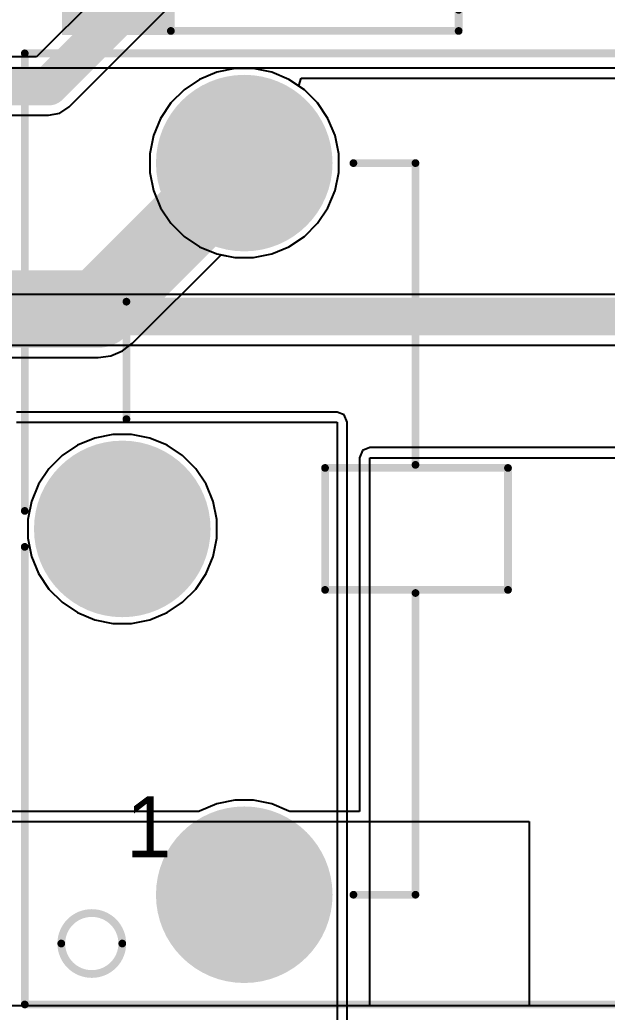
# Model space of a CAD drawing. Header units: millimetres. Extents: x -6.2 to 75.6, y -2 to 69.2.
# Drawn here: x 35.18 to 44.81, y 13.79 to 30.07 of the extents above; entities that cross this region are included whole.
import ezdxf

# ---------------------------------------------------------------- set-up
doc = ezdxf.new("R2010")
doc.units = ezdxf.units.MM
for name, color, linetype in [('BottomLayer', 5, 'Continuous'), ('BottomSolder', 6, 'Continuous'), ('MultiLayer', 9, 'Continuous'), ('PadHoleLayer', 156, 'Continuous'), ('TopLayer', 1, 'Continuous'), ('TopOverlay', 2, 'Continuous'), ('TopPaste', 8, 'Continuous'), ('TopSolder', 216, 'Continuous')]:
    doc.layers.add(name, color=color, linetype=linetype)

# ---------------------------------------------------------------- blocks, each defined once
blk = doc.blocks.new('SRD_12VDC_SL_C_2')
at = {"layer": 'BottomLayer'}
h = blk.add_hatch(color=5, dxfattribs=at)
edge = h.paths.add_edge_path()
edge.add_arc((-5.100066, 5.999988), 1.397, 0, 360)
h = blk.add_hatch(color=5, dxfattribs=at)
edge = h.paths.add_edge_path()
edge.add_arc((-7.100061999999999, 0), 1.397, 0, 360)
h = blk.add_hatch(color=5, dxfattribs=at)
edge = h.paths.add_edge_path()
edge.add_arc((-5.100066, -5.999988), 1.397, 0, 360)
at = {"layer": 'BottomSolder'}
h = blk.add_hatch(color=6, dxfattribs=at)
edge = h.paths.add_edge_path()
edge.add_arc((-5.100066, 5.999988), 1.4478, 0, 360)
h = blk.add_hatch(color=6, dxfattribs=at)
edge = h.paths.add_edge_path()
edge.add_arc((-7.100061999999999, 0), 1.4478, 0, 360)
h = blk.add_hatch(color=6, dxfattribs=at)
edge = h.paths.add_edge_path()
edge.add_arc((-5.100066, -5.999988), 1.4478, 0, 360)
at = {"layer": 'MultiLayer'}
h = blk.add_hatch(color=9, dxfattribs=at)
edge = h.paths.add_edge_path()
edge.add_arc((-5.100066, 5.999988), 1.397, 0, 360)
h = blk.add_hatch(color=9, dxfattribs=at)
edge = h.paths.add_edge_path()
edge.add_arc((-7.100061999999999, 0), 1.397, 0, 360)
h = blk.add_hatch(color=9, dxfattribs=at)
edge = h.paths.add_edge_path()
edge.add_arc((-5.100066, -5.999988), 1.397, 0, 360)
at = {"layer": 'PadHoleLayer'}
h = blk.add_hatch(color=156, dxfattribs=at)
edge = h.paths.add_edge_path()
edge.add_arc((-5.099989799999999, 5.999988), 0.7619999999999999, 0, 360)
h = blk.add_hatch(color=156, dxfattribs=at)
edge = h.paths.add_edge_path()
edge.add_arc((-7.1000112, 0), 0.7619999999999999, 0, 360)
h = blk.add_hatch(color=156, dxfattribs=at)
edge = h.paths.add_edge_path()
edge.add_arc((-5.099989799999999, -5.999988), 0.7619999999999999, 0, 360)
at = {"layer": 'TopLayer'}
h = blk.add_hatch(color=1, dxfattribs=at)
edge = h.paths.add_edge_path()
edge.add_arc((-5.100066, 5.999988), 1.397, 0, 360)
h = blk.add_hatch(color=1, dxfattribs=at)
edge = h.paths.add_edge_path()
edge.add_arc((-7.100061999999999, 0), 1.397, 0, 360)
h = blk.add_hatch(color=1, dxfattribs=at)
edge = h.paths.add_edge_path()
edge.add_arc((-5.100066, -5.999988), 1.397, 0, 360)
at = {"layer": 'TopSolder'}
h = blk.add_hatch(color=216, dxfattribs=at)
edge = h.paths.add_edge_path()
edge.add_arc((-5.100066, 5.999988), 1.4478, 0, 360)
h = blk.add_hatch(color=216, dxfattribs=at)
edge = h.paths.add_edge_path()
edge.add_arc((-7.100061999999999, 0), 1.4478, 0, 360)
h = blk.add_hatch(color=216, dxfattribs=at)
edge = h.paths.add_edge_path()
edge.add_arc((-5.100066, -5.999988), 1.4478, 0, 360)
at = {"layer": 'TopOverlay', "const_width": 0.127}
for points in [[(-8.6991444, 7.8000352), (10.5009696, 7.8000352)], [(-8.6991444, 0.2946908), (-8.6991444, 7.8000352)], [(-3.309874, 5.999988), (-2.2919944, 5.9999626)], [(-2.2919944, 1.0508488), (-2.2919944, 5.999988)], [(-7.031735999999999, 1.7999964), (-7.031735999999999, 3.727196)], [(-7.031735999999999, 3.727196), (1.604264, 3.727196)], [(-3.774948, 0.999998), (-0.7749539999999999, 0.999998)], [(-3.774948, -0.999998), (-3.774948, 0.999998)], [(-0.7749539999999999, -0.999998), (-0.7749539999999999, 0.999998)], [(-8.6991444, -7.7999844), (-8.6991444, -0.2946908)], [(-3.774948, -0.999998), (-0.7749539999999999, -0.999998)], [(-2.2919944, -5.999988), (-2.2919944, -1.0512552)], [(-3.309874, -5.999988), (-2.2919944, -5.9999626)], [(-8.699017399999999, -7.7999844), (10.5010966, -7.7999844)]]:
    blk.add_lwpolyline(points, dxfattribs=at)
at = {"layer": 'TopOverlay'}
for points, const_width in [([(-8.730894399999999, 7.8000352, 1), (-8.6673944, 7.8000352, 1)], 0.0635), ([(-8.730894399999999, 7.8000352, 1), (-8.6673944, 7.8000352, 1)], 0.0635), ([(-3.341624, 5.999988, 1), (-3.278124, 5.999988, 1)], 0.0635), ([(-2.3237444, 5.999988, 1), (-2.2602444, 5.999988, 1)], 0.0635), ([(-2.3237444, 5.9999626, 1), (-2.2602444, 5.9999626, 1)], 0.0635), ([(-7.063485999999999, 3.727196, 1), (-6.999986, 3.727196, 1)], 0.0635), ([(-7.063485999999999, 3.727196, 1), (-6.999986, 3.727196, 1)], 0.0635), ([(-7.063485999999999, 1.7999964, 1), (-6.999986, 1.7999964, 1)], 0.0635), ([(-3.806698, 0.999998, 1), (-3.743198, 0.999998, 1)], 0.0635), ([(-3.806698, 0.999998, 1), (-3.743198, 0.999998, 1)], 0.0635), ([(-2.3237444, 1.0508488, 1), (-2.2602444, 1.0508488, 1)], 0.0635), ([(-0.8067039999999999, 0.999998, 1), (-0.743204, 0.999998, 1)], 0.0635), ([(-0.8067039999999999, 0.999998, 1), (-0.743204, 0.999998, 1)], 0.0635), ([(-8.730894399999999, 0.2946908, 1), (-8.6673944, 0.2946908, 1)], 0.0635), ([(-8.730894399999999, -0.2946908, 1), (-8.6673944, -0.2946908, 1)], 0.0635), ([(-3.806698, -0.999998, 1), (-3.743198, -0.999998, 1)], 0.0635), ([(-3.806698, -0.999998, 1), (-3.743198, -0.999998, 1)], 0.0635), ([(-0.8067039999999999, -0.999998, 1), (-0.743204, -0.999998, 1)], 0.0635), ([(-0.8067039999999999, -0.999998, 1), (-0.743204, -0.999998, 1)], 0.0635), ([(-2.3237444, -1.0512552, 1), (-2.2602444, -1.0512552, 1)], 0.0635), ([(-3.341624, -5.999988, 1), (-3.278124, -5.999988, 1)], 0.0635), ([(-2.3237444, -5.9999626, 1), (-2.2602444, -5.9999626, 1)], 0.0635), ([(-2.3237444, -5.999988, 1), (-2.2602444, -5.999988, 1)], 0.0635), ([(-7.0998842, -6.800011799999999, 1), (-8.1001362, -6.800011799999999, 1)], 0.127), ([(-8.1318862, -6.800011799999999, 1), (-8.0683862, -6.800011799999999, 1)], 0.0635), ([(-7.1316342, -6.800011799999999, 1), (-7.068134199999999, -6.800011799999999, 1)], 0.0635), ([(-8.730894399999999, -7.7999844, 1), (-8.6673944, -7.7999844, 1)], 0.0635), ([(-8.7307674, -7.7999844, 1), (-8.6672674, -7.7999844, 1)], 0.0635)]:
    blk.add_lwpolyline(points, format="xyb", close=True, dxfattribs=dict(at, const_width=const_width))
blk.add_text('1', height=1.00000054, rotation=360, dxfattribs=at).set_placement((-7.039000399999999, -5.3880004))
blk = doc.blocks.new('SMA_69')
at = {"layer": 'TopLayer'}
for points in [[(-3.24999858, 0.84999957), (-0.7499985, 0.84999957), (-0.7499985, -0.84999957), (-3.24999858, -0.84999957)], [(0.75000104, 0.84999957), (3.25000112, 0.84999957), (3.25000112, -0.84999957), (0.75000104, -0.84999957)]]:
    blk.add_hatch(color=1, dxfattribs=at).paths.add_polyline_path(points)
at = {"layer": 'TopOverlay'}
for points in [[(-4.445007619999999, -1.4216253), (-3.2780097, -1.4216253), (-3.2780097, 1.4219047), (-4.445007619999999, 1.4219047)], [(-3.299998479999999, 0.9240012), (-2.59599684, 0.9240012), (-2.59599684, 1.42188692), (-3.299998479999999, 1.42188692)], [(-3.299998479999999, -1.421892), (-2.59599684, -1.421892), (-2.59599684, -0.92400628), (-3.299998479999999, -0.92400628)]]:
    blk.add_hatch(color=2, dxfattribs=at).paths.add_polyline_path(points)
at = {"layer": 'TopPaste'}
for points in [[(-3.24999858, 0.84999957), (-0.7499985, 0.84999957), (-0.7499985, -0.84999957), (-3.24999858, -0.84999957)], [(0.75000104, 0.84999957), (3.25000112, 0.84999957), (3.25000112, -0.84999957), (0.75000104, -0.84999957)]]:
    blk.add_hatch(color=8, dxfattribs=at).paths.add_polyline_path(points)
at = {"layer": 'TopSolder'}
for points in [[(-3.35159858, 0.95159957), (-0.6483985, 0.95159957), (-0.6483985, -0.95159957), (-3.35159858, -0.95159957)], [(0.64840104, 0.95159957), (3.35160112, 0.95159957), (3.35160112, -0.95159957), (0.64840104, -0.95159957)]]:
    blk.add_hatch(color=216, dxfattribs=at).paths.add_polyline_path(points)
at = {"layer": 'TopOverlay', "const_width": 0.127}
for points in [[(-2.65811, 1.35770874), (2.06121, 1.35770874)], [(2.06121, 1.01219), (2.06121, 1.35770874)], [(2.06121, -1.35770874), (2.06121, -1.01219)], [(-2.65811, -1.35770874), (2.06121, -1.35770874)]]:
    blk.add_lwpolyline(points, dxfattribs=at)
at = {"layer": 'TopOverlay', "const_width": 0.0635}
for points in [[(-2.68986, 1.35770874, 1), (-2.62636, 1.35770874, 1)], [(2.02946, 1.35770874, 1), (2.09296, 1.35770874, 1)], [(2.02946, 1.35770874, 1), (2.09296, 1.35770874, 1)], [(2.02946, 1.01219, 1), (2.09296, 1.01219, 1)], [(2.02946, -1.01219, 1), (2.09296, -1.01219, 1)], [(-2.68986, -1.35770874, 1), (-2.62636, -1.35770874, 1)], [(2.02946, -1.35770874, 1), (2.09296, -1.35770874, 1)], [(2.02946, -1.35770874, 1), (2.09296, -1.35770874, 1)]]:
    blk.add_lwpolyline(points, format="xyb", close=True, dxfattribs=at)

msp = doc.modelspace()

# ---------------------------------------------------------------- linework, layer by layer
at = {"layer": 'BottomLayer'}
for p, q in [((52.75579999999999, 29.2735), (3.5306, 29.2735)), ((39.75824408, 28.98154224), (39.7967708, 29.10854224)), ((39.84962058, 28.92048572), (39.75824408, 28.98154224)), ((39.7967708, 29.10854224), (50.12798711999999, 29.10854224)), ((40.06543168, 28.70467462), (39.84962058, 28.92048572)), ((40.23499446, 28.45090576), (40.06543168, 28.70467462)), ((40.35179128, 28.16893274), (40.23499446, 28.45090576)), ((40.41133396, 27.8695912), (40.35179128, 28.16893274)), ((40.41133396, 27.5643848), (40.41133396, 27.8695912)), ((40.35179128, 27.26504326), (40.41133396, 27.5643848)), ((40.23499446, 26.98307024), (40.35179128, 27.26504326)), ((40.06543168, 26.72930138), (40.23499446, 26.98307024)), ((39.84962058, 26.51349028), (40.06543168, 26.72930138)), ((39.59585172, 26.3439275), (39.84962058, 26.51349028)), ((37.03032726, 24.7622187), (38.48109651999999, 26.21298796)), ((38.48109651999999, 26.21298796), (38.70933076, 26.16758799999999)), ((39.01453716, 26.16758799999999), (39.3138787, 26.22713068)), ((39.3138787, 26.22713068), (39.59585172, 26.3439275)), ((38.70933076, 26.16758799999999), (39.01453716, 26.16758799999999)), ((36.86584447999999, 24.63600864), (37.03032726, 24.7622187)), ((36.674298, 24.55666666), (36.86584447999999, 24.63600864)), ((32.10436556, 24.5296055), (36.46872564, 24.5296055)), ((36.46872564, 24.5296055), (36.46874596, 24.52960296)), ((36.46874596, 24.52960296), (36.674298, 24.55666666)), ((36.40999322, 23.20685732), (36.1280202, 23.0900605)), ((36.70933476, 23.2664), (36.40999322, 23.20685732)), ((37.01454116, 23.2664), (36.70933476, 23.2664)), ((37.3138827, 23.20685732), (37.01454116, 23.2664)), ((37.59585572, 23.0900605), (37.3138827, 23.20685732)), ((36.1280202, 23.0900605), (35.87425134, 22.92049772)), ((37.84962458, 22.92049772), (37.59585572, 23.0900605)), ((40.80276828, 23.00204188), (40.7544524, 22.8854)), ((40.91941016, 23.05035776), (40.80276828, 23.00204188)), ((56.2230524, 23.05035776), (40.91941016, 23.05035776)), ((35.87425134, 22.92049772), (35.65844024, 22.70468662)), ((38.06543567999999, 22.70468662), (37.84962458, 22.92049772)), ((40.7544524, 22.8854), (40.7544524, 17.08135776)), ((40.91941016, 13.8938), (40.91941016, 22.8854)), ((40.91941016, 22.8854), (56.38801015999999, 22.8854)), ((35.65844024, 22.70468662), (35.48887746, 22.45091776)), ((38.23499845999999, 22.45091776), (38.06543567999999, 22.70468662)), ((35.48887746, 22.45091776), (35.37208064, 22.16894474)), ((38.35179528, 22.16894474), (38.23499845999999, 22.45091776)), ((35.37208064, 22.16894474), (35.31253796, 21.8696032)), ((38.41133796, 21.8696032), (38.35179528, 22.16894474)), ((35.31253796, 21.8696032), (35.31253796, 21.5643968)), ((38.41133796, 21.5643968), (38.41133796, 21.8696032)), ((35.31253796, 21.5643968), (35.37208064, 21.26505526)), ((38.35179528, 21.26505526), (38.41133796, 21.5643968)), ((35.37208064, 21.26505526), (35.48887746, 20.98308224)), ((38.23499845999999, 20.98308224), (38.35179528, 21.26505526)), ((35.48887746, 20.98308224), (35.65844024, 20.72931338)), ((38.06543567999999, 20.72931338), (38.23499845999999, 20.98308224)), ((35.65844024, 20.72931338), (35.87425134, 20.51350228)), ((37.84962458, 20.51350228), (38.06543567999999, 20.72931338)), ((35.87425134, 20.51350228), (36.1280202, 20.3439395)), ((37.59585572, 20.3439395), (37.84962458, 20.51350228)), ((36.1280202, 20.3439395), (36.40999322, 20.22714268)), ((36.40999322, 20.22714268), (36.70933476, 20.1676)), ((37.01454116, 20.1676), (37.3138827, 20.22714268)), ((37.3138827, 20.22714268), (37.59585572, 20.3439395)), ((36.70933476, 20.1676), (37.01454116, 20.1676)), ((38.70933076, 17.266412), (38.40998922, 17.20686932)), ((39.01453716, 17.266412), (38.70933076, 17.266412)), ((39.3138787, 17.20686932), (39.01453716, 17.266412)), ((38.1280162, 17.0900725), (38.1149733, 17.08135776)), ((38.40998922, 17.20686932), (38.1280162, 17.0900725)), ((39.59585172, 17.0900725), (39.3138787, 17.20686932)), ((39.60889462, 17.08135776), (39.59585172, 17.0900725)), ((38.1149733, 17.08135776), (33.90745568, 17.08135776)), ((40.7544524, 17.08135776), (39.60889462, 17.08135776)), ((29.51481016, 16.9164), (43.53561016, 16.9164)), ((43.53561016, 16.9164), (43.53561016, 13.8938)), ((43.53561016, 13.8938), (19.53261016, 13.8938)), ((65.37961016, 13.8938), (40.91941016, 13.8938))]:
    msp.add_line(p, q, dxfattribs=at)
at = {"layer": 'BottomLayer', "const_width": 1.27}
for points in [[(36.46874596, 25.3238), (38.86193396, 27.716988)], [(38.86193396, 27.716988), (38.86201016, 27.716988)], [(31.77539999999999, 25.3238), (36.46874596, 25.3238)]]:
    msp.add_lwpolyline(points, dxfattribs=at)
at = {"layer": 'BottomLayer', "const_width": 0.635}
for points in [[(38.54443396, 27.716988, 1), (39.17943396, 27.716988, 1)], [(38.54443396, 27.716988, 1), (39.17943396, 27.716988, 1)], [(38.54451016, 27.716988, 1), (39.17951016, 27.716988, 1)], [(36.15124596, 25.3238, 1), (36.78624596, 25.3238, 1)], [(36.15124596, 25.3238, 1), (36.78624596, 25.3238, 1)]]:
    msp.add_lwpolyline(points, format="xyb", close=True, dxfattribs=at)
at = {"layer": 'TopLayer'}
for p, q in [((36.9140105, 30.91715432), (35.4561521, 29.45929592)), ((35.99337988, 28.64141338), (37.5915682, 30.2396017)), ((35.4561521, 29.45929592), (34.84760112, 29.45929592)), ((38.40998922, 29.20684532), (38.1280162, 29.0900485)), ((38.70933076, 29.266388), (38.40998922, 29.20684532)), ((39.01453716, 29.266388), (38.70933076, 29.266388)), ((39.3138787, 29.20684532), (39.01453716, 29.266388)), ((39.59585172, 29.0900485), (39.3138787, 29.20684532)), ((38.1280162, 29.0900485), (37.87424734, 28.92048572)), ((39.84962058, 28.92048572), (39.59585172, 29.0900485)), ((37.87424734, 28.92048572), (37.65843623999999, 28.70467462)), ((40.06543168, 28.70467462), (39.84962058, 28.92048572)), ((37.65843623999999, 28.70467462), (37.48887346, 28.45090576)), ((40.23499446, 28.45090576), (40.06543168, 28.70467462)), ((35.04605386, 28.501086), (35.6546023, 28.501086)), ((35.6546023, 28.501086), (35.83794966, 28.53755532)), ((35.83794966, 28.53755532), (35.99337988, 28.64141338)), ((37.48887346, 28.45090576), (37.37207664, 28.16893274)), ((40.35179128, 28.16893274), (40.23499446, 28.45090576)), ((37.37207664, 28.16893274), (37.31253396, 27.8695912)), ((40.41133396, 27.8695912), (40.35179128, 28.16893274)), ((37.31253396, 27.8695912), (37.31253396, 27.5643848)), ((40.41133396, 27.5643848), (40.41133396, 27.8695912)), ((37.31253396, 27.5643848), (37.37207664, 27.26504326)), ((40.35179128, 27.26504326), (40.41133396, 27.5643848)), ((37.37207664, 27.26504326), (37.48887346, 26.98307024)), ((40.23499446, 26.98307024), (40.35179128, 27.26504326)), ((37.48887346, 26.98307024), (37.65843623999999, 26.72930138)), ((40.06543168, 26.72930138), (40.23499446, 26.98307024)), ((37.65843623999999, 26.72930138), (37.87424734, 26.51349028)), ((39.84962058, 26.51349028), (40.06543168, 26.72930138)), ((37.87424734, 26.51349028), (38.1280162, 26.3439275)), ((39.59585172, 26.3439275), (39.84962058, 26.51349028)), ((38.1280162, 26.3439275), (38.40998922, 26.22713068)), ((38.40998922, 26.22713068), (38.70933076, 26.16758799999999)), ((39.01453716, 26.16758799999999), (39.3138787, 26.22713068)), ((39.3138787, 26.22713068), (39.59585172, 26.3439275)), ((38.70933076, 26.16758799999999), (39.01453716, 26.16758799999999)), ((66.47797474, 25.5603629), (29.3281735, 25.56036036)), ((29.32816334, 24.73163456), (66.64961016, 24.7316371)), ((40.38601016, 23.63455776), (35.12821016, 23.63455776)), ((40.50265203999999, 23.58624188), (40.38601016, 23.63455776)), ((35.12821016, 23.4696), (40.38601016, 23.4696)), ((40.38601016, 23.4696), (40.38601016, 13.42316086)), ((40.55096792, 23.4696), (40.50265203999999, 23.58624188)), ((40.55096792, 13.42316086), (40.55096792, 23.4696))]:
    msp.add_line(p, q, dxfattribs=at)
for points, const_width in [([(35.6546023, 28.98019096), (37.91641134, 31.242)], 0.635), ([(34.84760112, 28.98019096), (35.6546023, 28.98019096)], 0.635), ([(29.15919999999999, 25.14599746), (66.64961016, 25.146)], 0.508)]:
    msp.add_lwpolyline(points, dxfattribs=dict(at, const_width=const_width))
at = {"layer": 'TopLayer', "const_width": 0.3175}
msp.add_lwpolyline([(35.4958523, 28.98019096, 1), (35.8133523, 28.98019096, 1)], format="xyb", close=True, dxfattribs=at)
msp.add_lwpolyline([(35.4958523, 28.98019096, 1), (35.8133523, 28.98019096, 1)], format="xyb", close=True, dxfattribs=at)

# ---------------------------------------------------------------- block references
for name, p in [('SMA_69', (40.31640908, 31.242)), ('SRD_12VDC_SL_C_2', (43.96199996, 21.717))]:
    msp.add_blockref(name, p)

doc.saveas('drawing.dxf')
